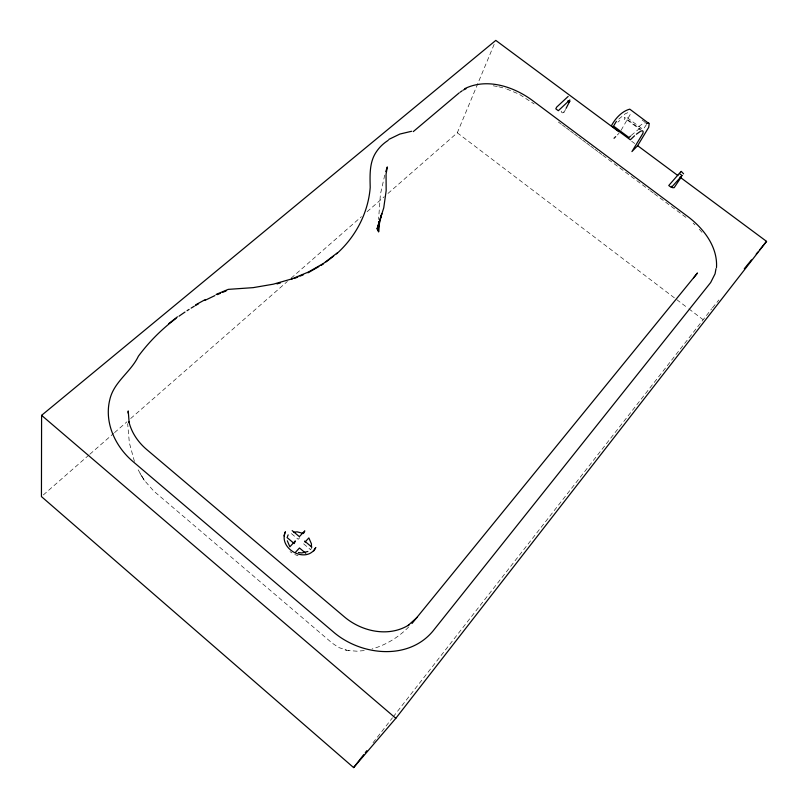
<?xml version="1.0" encoding="UTF-8"?>
<svg xmlns="http://www.w3.org/2000/svg" width="808" height="808" viewBox="0 0 808 808"><rect width="100%" height="100%" fill="white"/><g stroke="black" fill="none" stroke-linecap="round" stroke-linejoin="round"><path stroke-width="0.61" stroke-dasharray="4.04 3.03" d="M624.736 119.736L624.392 117.271L640.895 129.472M646.481 124.503L643.42 129.179M561.176 111.15C562.025 115.322 566.206 110.696 561.55 110.807M384.729 175.124L380.396 194.395L378.578 219.493M387.991 193.435L457.298 132.805L494.355 43.864M311.454 548.026L310.646 549.763L303.465 543.723M563.923 112.575L565.539 109.433M621.089 130.28L630.563 113.908M373.044 742.714L392.446 717.817M393.223 716.817L711.686 308.808M712.484 307.828L718.837 300.01M299.758 537.663L298.213 539.31L291.052 533.29L293.92 532.179M408.737 626.927C398.657 637.199 385.971 645.016 372.084 648.965M617.342 134.956L618.999 133.3M631.24 135.391L638.3 129.532L640.532 128.411L642.118 129.048M618.807 119.079L625.24 113.797L630.412 111.544M43.339 494.93L88.92 455.055M89.87 454.227L113.605 433.462M114.554 432.634L126.896 421.837M130.694 418.514L287.355 281.477M291.153 278.154L361.408 216.685M367.105 211.706L384.194 196.758M617.908 122.079L619.827 120.503M638.724 126.614L642.219 124.018L645.552 122.715M364.236 650.602L356.954 651.197L348.329 650.521M493.264 85.81L497.768 86.587M138.158 469.852L144.329 480.336L153.833 491.143L332.128 643.067L338.582 647.46L346.662 650.188M345.016 649.905L350.48 650.895M498.889 86.789L505.717 88.627M506.838 89.042L519.12 94.183L534.128 103.909M294.839 554.53L297.96 555.732M290.062 551.642L291.93 552.884M642.107 120.008L645.127 122.23M641.825 128.533L626.766 117.392L627.089 119.907L640.007 129.462M631.694 141.279L634.664 143.481M558.379 122.038L561.409 124.301M562.418 125.058L565.449 127.321M566.459 128.078L569.489 130.341M570.499 131.098L573.529 133.36M574.538 134.118L577.568 136.38M578.579 137.138L581.619 139.4M582.629 140.158L585.659 142.43M586.669 143.178L589.699 145.45M590.709 146.197L593.739 148.47M594.749 149.217L597.779 151.49M598.789 152.247L601.819 154.51M602.829 155.267L649.309 190.001M650.319 190.759L653.349 193.021M654.359 193.779L687.699 218.695M457.298 132.805L687.901 308.121M688.901 308.878L702.94 319.554M693.163 223.149L694.951 224.866M699.324 229.24L703.313 233.835M140.016 473.448L142.137 476.861M142.43 477.276L144.329 480.336M134.421 461.429L129.351 442.794L127.664 423.715"/><path stroke-width="1.21" d="M618.817 131.714L495.799 40.4L41.592 415.352L41.44 496.587L353.631 767.6L395.829 718.292L766.56 241.38L679.932 177.083M716.494 267.589C717.807 247.127 704.02 228.987 688.557 217.11L531.462 99.748C512.797 86.284 486.477 77.891 464.681 88.698M379.184 221.675L378.609 231.957L378.588 221.988M128.038 413.029L128.23 410.929L129.159 422.806L128.947 421.857C131.553 432.634 138.077 442.127 146.43 449.299L344.178 616.696C361.57 631.624 388.719 637.643 408.969 624.897L408.232 625.331L417.312 617.211M378.962 222.23L377.7 230.896L381.78 213.615L377.023 229.118L383.739 207.898L386.163 190.668L386.062 174.225L387.325 166.943L385.769 171.609M716.009 268.63L715.07 273.811L710.676 282.527L432.967 631.048C407.979 661.237 359.823 655.45 332.674 631.341L132.896 461.489C115.483 446.753 104.141 422.867 109.726 399.97C113.635 381.911 130.744 372.296 138.39 356.207A224.19 199.142 22 0 1 176.073 318.372M284.032 535.886L284.588 534.068M284.86 533.159L285.436 531.765C277.689 548.864 306.717 564.58 315.787 547.491L313.756 550.935M287.416 536.643L288.153 534.866M304.02 532.644L304.798 530.866L299.364 536.653L292.173 530.614M566.075 108.383L569.842 101.04L568.963 101.939L567.721 101.01L569.69 101.252M616.403 121.331L613.555 126.068L629.018 137.552L630.492 136.108M683.598 173.821L681.245 171.387L680.77 171.791M636.361 134.219L640.603 131.209L642.32 130.714L643.117 131.401L642.986 133.239L631.927 151.591L637.633 145.682L648.723 127.321L649.188 123.715L629.755 109.151C621.695 111.322 615.241 118.635 611.404 125.755L630.331 139.804L634.533 135.805M679.488 173.619L682.083 175.538M681.447 176.79L674.145 187.688L672.549 187.708L671.428 186.284M353.631 767.6L363.721 754.652M365.277 752.662L366.832 750.672M693.547 277.912L697.476 273.003L411.999 623.483M744.289 268.741L751.45 259.944M756.217 254.086L757.803 252.126M759.399 250.177L766.56 241.38M681.942 175.7L671.357 187.466L668.751 185.527L680.386 172.205M295.576 552.197L299.485 547.996L305.788 553.308M305 542.067L308.858 537.926L311.434 543.855L311.474 546.915M336.492 253.924C355.56 236.966 368.216 213.029 370.205 187.486C369.953 175.265 369.165 161.822 376.69 151.338A64.034 47.601 23.2 0 1 388.214 140.339M614.04 138.289L615.696 136.623M569.832 99.95L558.318 110.706L555.803 108.828L556.661 107.121L568.155 96.435M413.272 131.603L459.186 92.87M168.872 323.564L177.457 316.807M337.067 253.056L323.766 263.256L308.494 271.993L291.405 279.103L292.173 278.8L273.377 284.174L253.207 287.638L228.26 289.375L216.059 294.445M326.058 261.923L333.643 256.106M460.166 92.193L462.115 90.829M307.979 272.821L318.867 266.589M321.039 265.347L323.22 264.105M388.799 139.42L399.879 134.057L411.615 131.27M195.738 304.788L205.373 299.526M204.98 300.354L214.918 295.587M463.085 90.153L465.994 88.779M294.344 278.497L297.758 277.073M300.031 276.134L303.434 274.71M217.17 294.657L220.544 293.254M222.786 292.314L226.159 290.91M307.878 551.46L301.758 552.975L298.404 552.52M646.309 123.372L648.885 123.099M276.962 283.911L280.457 282.911M293.92 532.179L297.122 531.836L303.626 533.533M637.633 145.682L677.922 175.588M304.636 541.087L311.858 547.147M287.042 537.532L294.223 543.572L295.354 540.926L289.85 546.794L287.294 540.784M41.592 415.352L395.829 718.292M179.012 316.211A224.19 199.142 22 0 1 185.002 312.05M187.032 310.716A224.19 199.142 22 0 1 189.082 309.403M191.143 308.111A224.19 199.142 22 0 1 194.273 306.222M195.324 305.606A224.19 199.142 22 0 1 198.505 303.798"/></g></svg>
